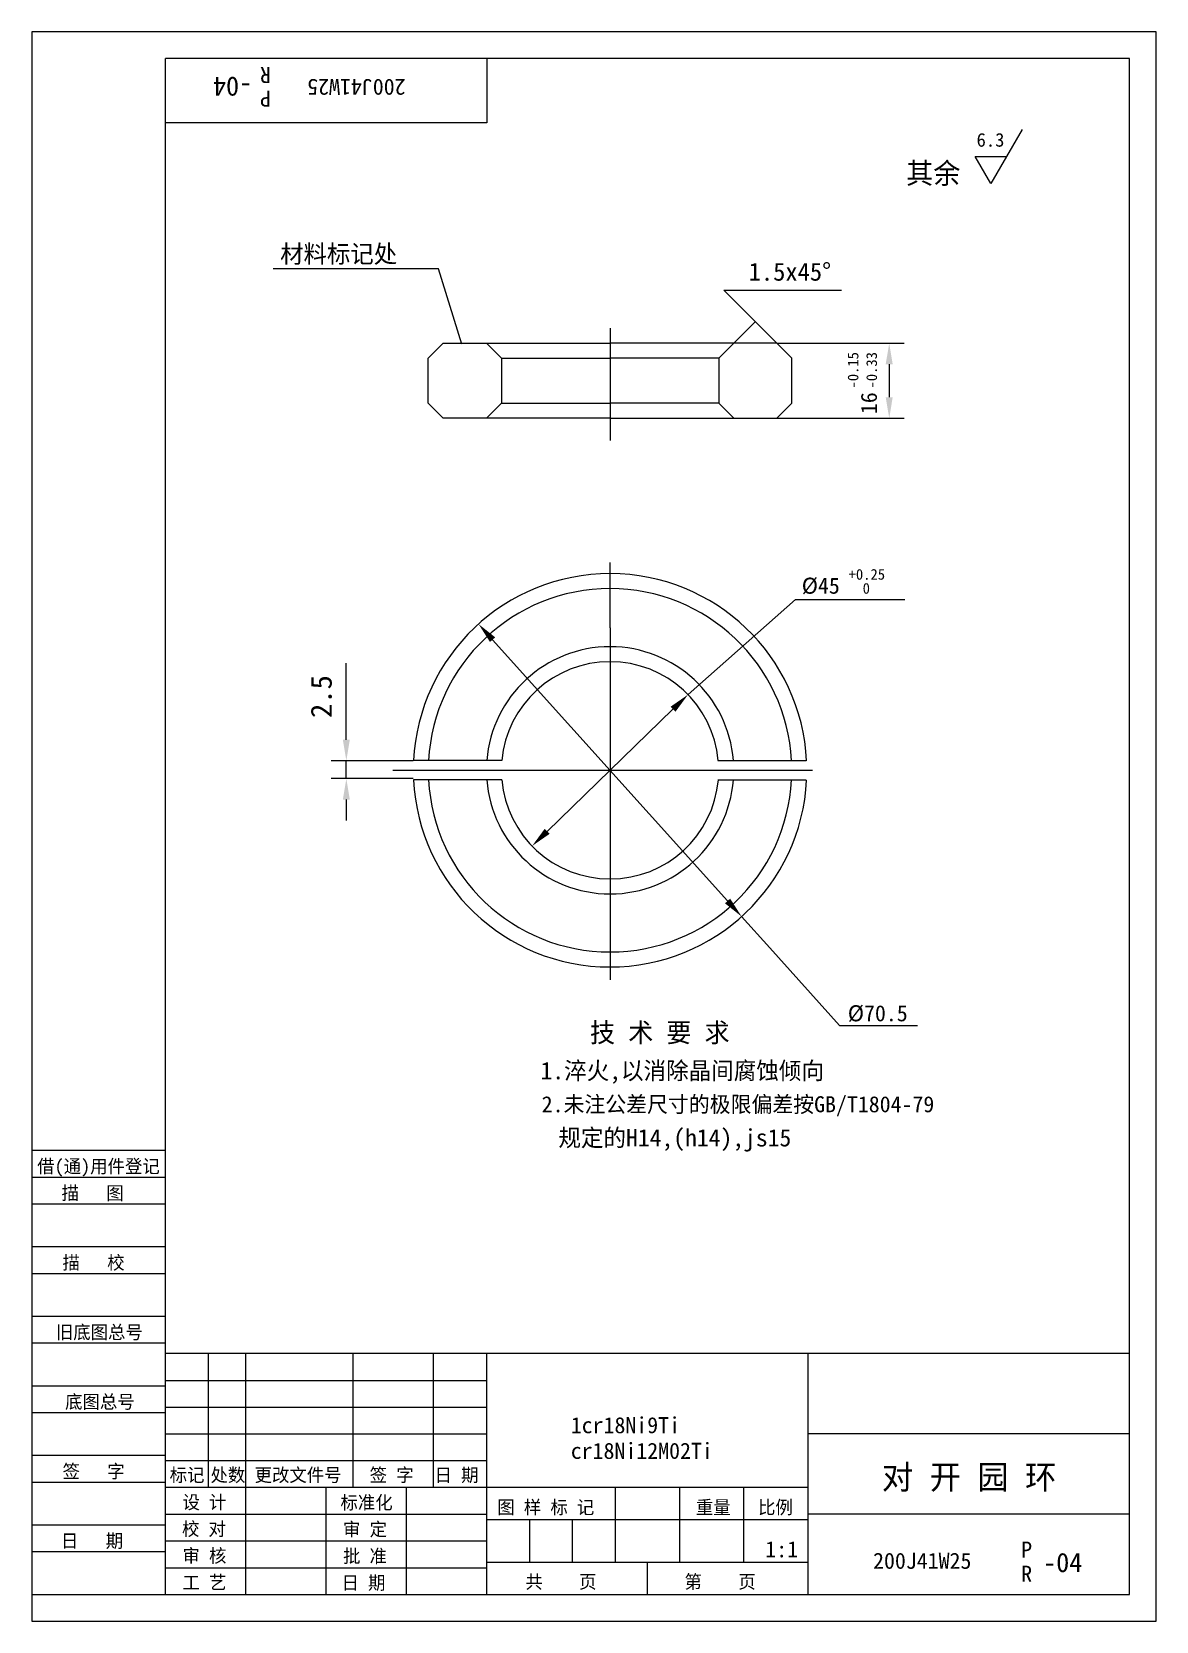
# Model space of a CAD drawing. Header units: metres. Extents: x 0 to 210, y 0 to 297.
import ezdxf

# ---------------------------------------------------------------- set-up
doc = ezdxf.new("R2010")
doc.units = ezdxf.units.M
for name, color, linetype in [('C', 6, 'Continuous'), ('D', 1, 'Continuous'), ('FL', 5, 'Continuous'), ('T', 7, 'Continuous'), ('TL', 4, 'Continuous')]:
    doc.layers.add(name, color=color, linetype=linetype)

# ---------------------------------------------------------------- blocks, each defined once
blk = doc.blocks.new('TUKUN4')
at = {"layer": 'FL'}
for p, q in [((0, 297), (0, 0)), ((210, 297), (0, 297)), ((210, 0), (210, 297)), ((0, 78), (25, 78)), ((0, 70), (25, 70)), ((0, 65), (25, 65)), ((0, 57), (25, 57)), ((0, 52), (25, 52)), ((33, 25), (33, 50)), ((40, 5), (40, 50)), ((60, 25), (60, 50)), ((75, 25), (75, 50)), ((25, 45), (85, 45)), ((0, 44), (25, 44)), ((0, 39), (25, 39)), ((25, 40), (85, 40)), ((25, 35), (85, 35)), ((0, 31), (25, 31)), ((25, 30), (85, 30)), ((0, 26), (25, 26)), ((70, 5), (70, 25)), ((0, 18), (25, 18)), ((25, 20), (85, 20)), ((25, 15), (85, 15)), ((0, 13), (25, 13)), ((25, 10), (85, 10)), ((0, 0), (210, 0))]:
    blk.add_line(p, q, dxfattribs=at)
at = {"layer": 'TL'}
for p, q in [((25, 5), (25, 292)), ((205, 292), (25, 292)), ((85, 292), (85, 280)), ((205, 5), (205, 292)), ((85, 280), (25, 280)), ((0, 88), (25, 88)), ((0, 83), (25, 83)), ((205, 50), (25, 50)), ((85, 5), (85, 50)), ((145, 5), (145, 50)), ((205, 35), (145, 35)), ((145, 25), (25, 25)), ((55, 5), (55, 25)), ((109, 11), (109, 25)), ((121, 11), (121, 25)), ((133, 11), (133, 25)), ((85, 19), (145, 19)), ((93, 11), (93, 19)), ((101, 11), (101, 19)), ((205, 20), (145, 20)), ((145, 11), (85, 11)), ((115, 5), (115, 11)), ((0, 5), (205, 5))]:
    blk.add_line(p, q, dxfattribs=at)
at = {"layer": 'T'}
for s, p in [('借(通)用件登记', (1, 83.76)), ('描   图', (5.56, 78.76)), ('描   校', (5.74, 65.76)), ('旧底图总号', (4.49, 52.76)), ('底图总号', (6.22, 39.76)), ('签   字', (5.74, 26.76)), ('标记', (25.75, 26.07)), ('处数', (33.38, 26.07)), ('更改文件号', (41.61, 26.07)), ('签 字', (63.1, 26.07)), ('日 期', (75.23, 26.07)), ('设 计', (28.14, 20.99)), ('标准化', (57.65, 20.93)), ('图 样 标 记', (86.95, 20.04)), ('重量', (124.03, 20.04)), ('比例', (135.64, 20.04)), ('校 对', (28.05, 15.99)), ('审 定', (58.13, 15.93)), ('日   期', (5.45, 13.76)), ('审 核', (28.14, 10.99)), ('批 准', (58.13, 10.93)), ('共    页', (92.18, 6.13)), ('第    页', (121.9, 6.13)), ('工 艺', (28.14, 5.99)), ('日 期', (57.84, 5.93))]:
    blk.add_text(s, height=2.5, dxfattribs=at).set_placement(p)

msp = doc.modelspace()

# ---------------------------------------------------------------- linework, layer by layer
at = {"layer": 'C'}
for p, q in [((108, 241.6), (108, 220.6)), ((108, 185.6), (108, 197.81)), ((108, 185.6), (108, 119.84)), ((67.4, 159), (145.8, 159))]:
    msp.add_line(p, q, dxfattribs=at)
at = {"layer": 'D'}
for p, q in [((184.97, 278.76), (179.12, 268.62)), ((179.12, 268.62), (176.19, 273.69)), ((176.19, 273.69), (182.05, 273.69)), ((57.1, 252.7), (45.06, 252.7)), ((75.96, 252.7), (57.1, 252.7)), ((80.29, 238.66), (75.96, 252.7)), ((139.15, 238.8), (129.25, 248.7)), ((129.25, 248.7), (147.9, 248.7)), ((147.9, 248.7), (151.21, 248.7)), ((131.1, 238.8), (135.12, 242.82)), ((139.15, 238.8), (162.94, 238.8)), ((160.14, 234.88), (160.14, 228.72)), ((139.15, 224.8), (162.94, 224.8)), ((122.56, 173.14), (142.66, 190.89)), ((142.66, 190.89), (161.7, 190.89)), ((161.7, 190.89), (163.06, 190.89)), ((129.95, 134.59), (86.05, 183.41)), ((58.74, 168.64), (58.74, 179.04)), ((96.25, 147.59), (119.75, 170.41)), ((58.74, 164.72), (58.74, 168.64)), ((71.23, 160.8), (55.94, 160.8)), ((58.74, 157.44), (58.74, 160.8)), ((71.23, 157.44), (55.94, 157.44)), ((58.74, 153.52), (58.74, 149.6)), ((132.57, 131.67), (137.81, 125.84)), ((137.81, 125.84), (150.84, 111.34)), ((150.84, 111.34), (165.41, 111.34))]:
    msp.add_line(p, q, dxfattribs=at)
for points in [[(159.48, 234.88), (160.79, 234.88), (160.14, 238.8)], [(159.48, 228.72), (160.79, 228.72), (160.14, 224.8)], [(85.57, 182.98), (86.54, 183.85), (83.43, 186.33)], [(120.21, 169.94), (119.3, 170.88), (122.56, 173.14)], [(58.09, 164.72), (59.4, 164.72), (58.74, 160.8)], [(58.09, 153.52), (59.4, 153.52), (58.74, 157.44)], [(96.7, 147.12), (95.79, 148.06), (93.44, 144.86)], [(129.46, 134.15), (130.43, 135.02), (132.57, 131.67)]]:
    msp.add_solid(points, dxfattribs=at)
at = {"layer": 'TL'}
for p, q in [((74.05, 236), (76.85, 238.8)), ((76.85, 238.8), (84.9, 238.8)), ((84.9, 238.8), (108, 238.8)), ((84.9, 238.8), (87.7, 236)), ((131.1, 238.8), (108, 238.8)), ((131.1, 238.8), (128.3, 236)), ((139.15, 238.8), (131.1, 238.8)), ((141.95, 236), (139.15, 238.8)), ((74.05, 227.6), (74.05, 236)), ((87.7, 236), (108, 236)), ((87.7, 236), (87.7, 227.6)), ((128.3, 236), (108, 236)), ((128.3, 236), (128.3, 227.6)), ((141.95, 227.6), (141.95, 236)), ((76.85, 224.8), (74.05, 227.6)), ((87.7, 227.6), (84.9, 224.8)), ((87.7, 227.6), (108, 227.6)), ((128.3, 227.6), (108, 227.6)), ((128.3, 227.6), (131.1, 224.8)), ((139.15, 224.8), (141.95, 227.6)), ((84.9, 224.8), (76.85, 224.8)), ((87.7, 224.8), (84.9, 224.8)), ((108, 224.8), (87.7, 224.8)), ((108, 224.8), (128.3, 224.8)), ((128.3, 224.8), (131.1, 224.8)), ((131.1, 224.8), (139.15, 224.8)), ((87.78, 160.82), (71.29, 160.82)), ((128.12, 160.82), (144.61, 160.82)), ((87.78, 157.24), (71.29, 157.24)), ((128.12, 157.24), (144.61, 157.24))]:
    msp.add_line(p, q, dxfattribs=at)
for radius, start, end in [(36.75, 2.73, 177.17), (33.95, 3.07, 176.93), (23.1, 4.51, 175.49), (20.3, 5.13, 174.87), (36.75, 182.75, 357.14), (33.95, 182.98, 357.02), (23.1, 184.38, 355.62), (20.3, 184.98, 355.02)]:
    msp.add_arc((108, 159), radius, start, end, dxfattribs=at)

# ---------------------------------------------------------------- block references
at = {"layer": 'D'}
msp.add_blockref('TUKUN4', (0, 0), dxfattribs=at)

# ---------------------------------------------------------------- texts
for s, height, rotation, p in [('-04', 3.6, 180, (41.17, 288.56)), ('R', 3, 180, (44.67, 290.4)), ('200J41W25', 3, 180, (69.81, 288.16)), ('P', 3, 180, (44.67, 285.99)), ('-0.15', 2, 90, (154.38, 230.35)), ('-0.33', 2, 90, (157.85, 230.35)), ('16', 3, 90, (157.84, 225.56)), ('2.5', 3.92, 90, (56.02, 168.78))]:
    msp.add_text(s, height=height, rotation=rotation, dxfattribs=at).set_placement(p)
for s, height, p in [('6.3', 2.55, (176.45, 275.53)), ('其余', 3.9, (163.3, 268.62)), ('材料标记处', 3.36, (46.39, 253.82)), ('1.5x45%%d', 3.36, (133.89, 250.49)), ('+0.25', 2, (152.56, 194.62)), ('%%C45', 3, (143.8, 192)), ('0', 2, (155.18, 192)), ('%%C70.5', 3, (152.4, 112.1)), ('技 术 要 求', 3.6, (104.26, 108.19)), ('1.淬火,以消除晶间腐蚀倾向', 3.24, (95.01, 101.26)), ('2.未注公差尺寸的极限偏差按GB/T1804-79', 3, (95.23, 95.1)), ('规定的H14,(h14),js15', 3.24, (98.35, 88.72)), ('1cr18Ni9Ti', 3, (100.66, 35.13)), ('cr18Ni12M02Ti', 3, (100.66, 30.34)), ('对 开 园 环', 4.5, (158.77, 24.68)), ('1:1', 3, (136.99, 11.94)), ('P', 3, (184.79, 11.88)), ('200J41W25', 3, (157.12, 9.79)), ('-04', 3.6, (188.87, 9.18)), ('R', 3, (184.79, 7.37))]:
    msp.add_text(s, height=height, dxfattribs=at).set_placement(p)

doc.saveas('drawing.dxf')
